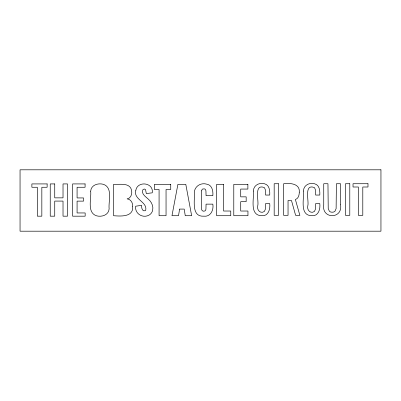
<?xml version="1.0" encoding="UTF-8"?>
<svg xmlns="http://www.w3.org/2000/svg" width="401" height="401" viewBox="0 0 401 401"><rect width="100%" height="100%" fill="white"/><g stroke="black" fill="none" stroke-linecap="round" stroke-linejoin="round"><path stroke-width="0.6" d="M340.569 204.7C342.985 219.337 321.326 219.332 323.737 204.7L323.737 183.728L327.958 183.728L328.229 208.605L329.401 211.262L330.564 211.994L332.173 212.234L333.807 211.994L334.95 211.262L336.118 208.605L336.394 183.728L340.569 183.728L340.569 204.7M253.422 191.041C254.199 198.49 249.171 215.588 261.763 215.713C268.485 216.39 270.424 208.891 269.728 203.603L265.547 203.603L265.352 209.227L264.379 211.457C260.54 214.194 256.63 209.944 257.698 205.908C259.221 201.683 253.477 183.107 264.414 187.633L265.352 189.743L265.547 195.051L269.728 195.051C269.993 190.791 269.477 184.856 264.414 183.728C259.347 182.27 253.377 185.327 253.422 191.041M303.492 191.041C304.264 198.49 299.236 215.588 311.828 215.713C318.554 216.39 320.494 208.891 319.792 203.603L315.617 203.603L315.422 209.227L314.444 211.457C310.61 214.194 306.7 209.944 307.767 205.908C309.286 201.683 303.547 183.107 314.484 187.633L315.422 189.743L315.617 195.051L319.792 195.051C320.063 190.791 319.542 184.856 314.484 183.728C309.412 182.27 303.447 185.327 303.492 191.041M201.523 190.851L201.407 207.422L201.563 209.362L202.259 210.756L203.808 211.257L205.357 210.715L205.939 209.247L206.054 204.134L212.831 204.134C213.863 209.923 210.68 217.081 203.808 216.179C191.683 216.956 194.595 201.758 194.395 194.415C193.297 187.242 200.204 182.104 206.906 184.209C212.264 185.127 213.267 191.172 212.831 195.693L206.054 195.693L205.939 190.771L205.397 189.377L204.766 188.941L202.861 188.941L202.179 189.377L201.523 190.851M132.706 206.42C133.588 217.242 120.656 216.254 113.573 215.713L113.573 184.345C119.313 184.751 129.749 182.239 131.533 190.184C132.36 193.618 131.167 198.294 127.132 198.866C130.856 199.162 132.916 202.981 132.706 206.42M90.681 191.172C91.538 198.645 86.616 212.736 96.711 215.868C101.919 217.217 108.746 214.966 109.132 208.831C108.27 201.362 113.232 187.257 103.052 184.229C97.894 182.901 91.077 185.072 90.681 191.172M135.834 190.254C133.032 199.508 147.518 201.703 145.718 210.174L145.217 210.725C142.094 211.793 141.438 207.452 141.573 205.332L135.648 206.224C134.586 213.593 142.741 218.635 149.012 215.131A7.368 7.368 0 0 0 152.631 210.385C153.653 205.984 151.388 201.608 148.004 198.866C145.508 196.545 141.042 193.838 142.816 189.803L144.245 188.991L145.563 189.573L146.3 193.563L152.265 192.826C153.829 182.41 137.538 180.62 135.834 190.254M299.291 192.124C299.271 194.971 298.499 198.555 295.387 199.503L299.878 215.362L295.622 215.362L291.482 200.52L288.043 200.52L288.043 215.362L283.632 215.362L283.632 183.728C289.738 182.916 300.148 183.432 299.291 192.124M179.603 209.091L178.52 215.713L171.974 215.713L177.899 184.345L185.798 184.345L191.648 215.713L185.257 215.713L184.209 209.091L179.603 209.091M380.95 169.808L20.05 169.808L20.05 231.192L380.95 231.192L380.95 169.808M278.515 183.728L274.179 183.728L274.179 215.362L278.515 215.362L278.515 183.728M349.787 183.728L345.451 183.728L345.451 215.362L349.787 215.362L349.787 183.728M367.988 183.728L353.03 183.728L353.03 187.006L358.379 187.006L358.379 215.362L362.795 215.362L362.795 187.006L367.988 187.006L367.988 183.728M47.133 183.919L31.88 183.919L31.88 187.262L37.333 187.262L37.333 216.179L41.834 216.179L41.834 187.262L47.133 187.262L47.133 183.919M54.736 183.919L50.235 183.919L50.235 216.179L54.736 216.179L54.736 201.081L63.022 201.081L63.022 216.179L67.523 216.179L67.523 183.919L63.022 183.919L63.022 197.858L54.736 197.858L54.736 183.919M85.087 183.919L72.581 183.919L72.581 216.179L85.162 216.179L85.162 212.951L77.082 212.951L77.082 201.122L83.573 201.122L83.573 197.939L77.082 197.939L77.082 187.262L85.087 187.262L85.087 183.919M170.736 184.345L154.355 184.345L154.355 189.493L159.077 189.493L159.077 215.713L166.049 215.713L166.049 189.493L170.736 189.493L170.736 184.345M223.557 184.345L216.625 184.345L216.625 215.713L230.76 215.713L230.76 211.026L223.557 211.026L223.557 184.345M247.878 184.345L233.783 184.345L233.783 215.713L247.953 215.713L247.953 211.026L240.715 211.026L240.715 201.653L246.174 201.653L246.174 196.851L240.715 196.851L240.715 189.066L247.878 189.066L247.878 184.345"/></g></svg>
